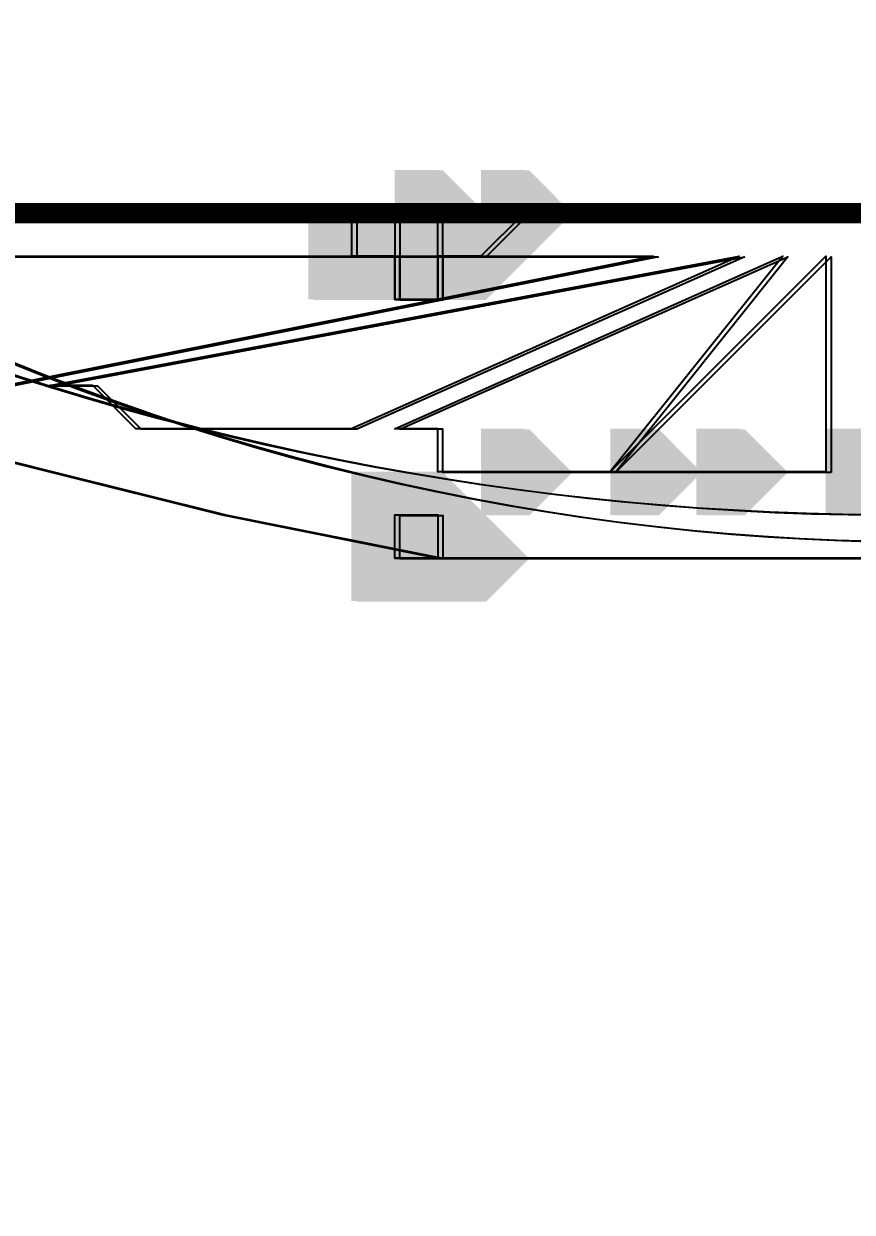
# Model space of a CAD drawing. Header units: millimetres. Extents: x -8689834 to 9419935, y 0 to 135940.
# Drawn here: x -62039.6 to -61958.3, y 117976.7 to 118093.3 of the extents above; entities that cross this region are included whole.
import ezdxf
from ezdxf import colors
from ezdxf.entities.mleader import LeaderData, LeaderLine
from ezdxf.math import Vec2, Vec3

# ---------------------------------------------------------------- set-up
doc = ezdxf.new("R2010")
doc.units = ezdxf.units.MM
doc.header["$MEASUREMENT"] = 0
doc.layers.get('0').update_dxf_attribs({"color": 250, "lineweight": 9})
doc.layers.add('АР_Отметки', color=250, linetype='Continuous', lineweight=15)
doc.layers.add('ТХ_обор_бытовое', color=14, linetype='Continuous')
doc.layers.get('0').freeze()
doc.styles.add('ISOCPEUR', font='isocpeur.ttf', dxfattribs={"width": 0.7})

# ---------------------------------------------------------------- blocks, each defined once
blk = doc.blocks.new('_DotSmall')
at = {"color": 0, "linetype": 'ByBlock', "const_width": 0.5}
blk.add_lwpolyline([(-0.0625, 0, 1), (0.0625, 0, 1)], format="xyb", close=True, dxfattribs=at)
blk = doc.blocks.new('У300')
at = {"layer": 'ТХ_обор_бытовое', "transparency": 33554559}
for points in [[(-230546.28, 67358), (-230550.51, 67358), (-230550.51, 67353.77), (-230546.28, 67349.53), (-230542.05, 67353.77), (-230542.05, 67358)], [(-230546.28, 67358), (-230550.51, 67358), (-230550.51, 67353.77), (-230546.28, 67349.53), (-230542.05, 67353.77), (-230542.05, 67358)], [(-230546.23, 67358.51), (-230550.46, 67358.51), (-230550.46, 67354.28), (-230546.23, 67350.04), (-230541.99, 67354.28), (-230541.99, 67358.51)], [(-230546.23, 67358.51), (-230550.46, 67358.51), (-230550.46, 67354.28), (-230546.23, 67350.04), (-230541.99, 67354.28), (-230541.99, 67358.51)], [(-230575.86, 67354.28), (-230580.09, 67354.28), (-230580.09, 67350.04), (-230575.86, 67345.81), (-230571.63, 67350.04), (-230571.63, 67354.28)], [(-230575.86, 67354.28), (-230580.09, 67354.28), (-230580.09, 67350.04), (-230575.86, 67345.81), (-230571.63, 67350.04), (-230571.63, 67354.28)], [(-230575.86, 67354.28), (-230580.09, 67354.28), (-230580.09, 67350.04), (-230575.86, 67345.81), (-230571.63, 67350.04), (-230571.63, 67354.28)], [(-230575.86, 67354.28), (-230580.09, 67354.28), (-230580.09, 67350.04), (-230575.86, 67345.81), (-230571.63, 67350.04), (-230571.63, 67354.28)], [(-230575.86, 67354.28), (-230580.09, 67354.28), (-230580.09, 67350.04), (-230575.86, 67345.81), (-230571.63, 67350.04), (-230571.63, 67354.28)], [(-230575.86, 67354.28), (-230580.09, 67354.28), (-230580.09, 67350.04), (-230575.86, 67345.81), (-230571.63, 67350.04), (-230571.63, 67354.28)], [(-230571.63, 67354.28), (-230575.86, 67354.28), (-230575.86, 67350.04), (-230571.63, 67345.81), (-230567.39, 67350.04), (-230567.39, 67354.28)], [(-230571.63, 67354.28), (-230575.86, 67354.28), (-230575.86, 67350.04), (-230571.63, 67345.81), (-230567.39, 67350.04), (-230567.39, 67354.28)], [(-230571.63, 67354.28), (-230575.86, 67354.28), (-230575.86, 67350.04), (-230571.63, 67345.81), (-230567.39, 67350.04), (-230567.39, 67354.28)], [(-230571.63, 67354.28), (-230575.86, 67354.28), (-230575.86, 67350.04), (-230571.63, 67345.81), (-230567.39, 67350.04), (-230567.39, 67354.28)], [(-230571.63, 67354.28), (-230575.86, 67354.28), (-230575.86, 67350.04), (-230571.63, 67345.81), (-230567.39, 67350.04), (-230567.39, 67354.28)], [(-230546.23, 67354.28), (-230550.46, 67354.28), (-230550.46, 67350.04), (-230546.23, 67345.81), (-230541.99, 67350.04), (-230541.99, 67354.28)], [(-230546.23, 67354.28), (-230550.46, 67354.28), (-230550.46, 67350.04), (-230546.23, 67345.81), (-230541.99, 67350.04), (-230541.99, 67354.28)], [(-230546.23, 67354.28), (-230550.46, 67354.28), (-230550.46, 67350.04), (-230546.23, 67345.81), (-230541.99, 67350.04), (-230541.99, 67354.28)], [(-230575.91, 67353.77), (-230580.15, 67353.77), (-230580.15, 67349.53), (-230575.91, 67345.3), (-230571.68, 67349.53), (-230571.68, 67353.77)], [(-230575.91, 67353.77), (-230580.15, 67353.77), (-230580.15, 67349.53), (-230575.91, 67345.3), (-230571.68, 67349.53), (-230571.68, 67353.77)], [(-230575.91, 67353.77), (-230580.15, 67353.77), (-230580.15, 67349.53), (-230575.91, 67345.3), (-230571.68, 67349.53), (-230571.68, 67353.77)], [(-230575.91, 67353.77), (-230580.15, 67353.77), (-230580.15, 67349.53), (-230575.91, 67345.3), (-230571.68, 67349.53), (-230571.68, 67353.77)], [(-230575.91, 67353.77), (-230580.15, 67353.77), (-230580.15, 67349.53), (-230575.91, 67345.3), (-230571.68, 67349.53), (-230571.68, 67353.77)], [(-230575.91, 67353.77), (-230580.15, 67353.77), (-230580.15, 67349.53), (-230575.91, 67345.3), (-230571.68, 67349.53), (-230571.68, 67353.77)], [(-230571.68, 67353.77), (-230575.91, 67353.77), (-230575.91, 67349.53), (-230571.68, 67345.3), (-230567.45, 67349.53), (-230567.45, 67353.77)], [(-230571.68, 67353.77), (-230575.91, 67353.77), (-230575.91, 67349.53), (-230571.68, 67345.3), (-230567.45, 67349.53), (-230567.45, 67353.77)], [(-230571.68, 67353.77), (-230575.91, 67353.77), (-230575.91, 67349.53), (-230571.68, 67345.3), (-230567.45, 67349.53), (-230567.45, 67353.77)], [(-230571.68, 67353.77), (-230575.91, 67353.77), (-230575.91, 67349.53), (-230571.68, 67345.3), (-230567.45, 67349.53), (-230567.45, 67353.77)], [(-230571.68, 67353.77), (-230575.91, 67353.77), (-230575.91, 67349.53), (-230571.68, 67345.3), (-230567.45, 67349.53), (-230567.45, 67353.77)], [(-230546.28, 67353.77), (-230550.51, 67353.77), (-230550.51, 67349.53), (-230546.28, 67345.3), (-230542.05, 67349.53), (-230542.05, 67353.77)], [(-230546.28, 67353.77), (-230550.51, 67353.77), (-230550.51, 67349.53), (-230546.28, 67345.3), (-230542.05, 67349.53), (-230542.05, 67353.77)], [(-230546.28, 67353.77), (-230550.51, 67353.77), (-230550.51, 67349.53), (-230546.28, 67345.3), (-230542.05, 67349.53), (-230542.05, 67353.77)], [(-230575.91, 67349.53), (-230580.15, 67349.53), (-230580.15, 67345.3), (-230575.91, 67341.07), (-230571.68, 67345.3), (-230571.68, 67349.53)], [(-230575.91, 67349.53), (-230580.15, 67349.53), (-230580.15, 67345.3), (-230575.91, 67341.07), (-230571.68, 67345.3), (-230571.68, 67349.53)], [(-230575.91, 67349.53), (-230580.15, 67349.53), (-230580.15, 67345.3), (-230575.91, 67341.07), (-230571.68, 67345.3), (-230571.68, 67349.53)], [(-230575.91, 67349.53), (-230580.15, 67349.53), (-230580.15, 67345.3), (-230575.91, 67341.07), (-230571.68, 67345.3), (-230571.68, 67349.53)], [(-230575.91, 67349.53), (-230580.15, 67349.53), (-230580.15, 67345.3), (-230575.91, 67341.07), (-230571.68, 67345.3), (-230571.68, 67349.53)], [(-230575.91, 67349.53), (-230580.15, 67349.53), (-230580.15, 67345.3), (-230575.91, 67341.07), (-230571.68, 67345.3), (-230571.68, 67349.53)], [(-230575.91, 67349.53), (-230580.15, 67349.53), (-230580.15, 67345.3), (-230575.91, 67341.07), (-230571.68, 67345.3), (-230571.68, 67349.53)], [(-230575.91, 67349.53), (-230580.15, 67349.53), (-230580.15, 67345.3), (-230575.91, 67341.07), (-230571.68, 67345.3), (-230571.68, 67349.53)], [(-230575.91, 67349.53), (-230580.15, 67349.53), (-230580.15, 67345.3), (-230575.91, 67341.07), (-230571.68, 67345.3), (-230571.68, 67349.53)], [(-230575.91, 67349.53), (-230580.15, 67349.53), (-230580.15, 67345.3), (-230575.91, 67341.07), (-230571.68, 67345.3), (-230571.68, 67349.53)], [(-230575.91, 67349.53), (-230580.15, 67349.53), (-230580.15, 67345.3), (-230575.91, 67341.07), (-230571.68, 67345.3), (-230571.68, 67349.53)], [(-230575.91, 67349.53), (-230580.15, 67349.53), (-230580.15, 67345.3), (-230575.91, 67341.07), (-230571.68, 67345.3), (-230571.68, 67349.53)], [(-230575.91, 67349.53), (-230580.15, 67349.53), (-230580.15, 67345.3), (-230575.91, 67341.07), (-230571.68, 67345.3), (-230571.68, 67349.53)], [(-230575.86, 67350.04), (-230580.09, 67350.04), (-230580.09, 67345.81), (-230575.86, 67341.58), (-230571.63, 67345.81), (-230571.63, 67350.04)], [(-230575.86, 67350.04), (-230580.09, 67350.04), (-230580.09, 67345.81), (-230575.86, 67341.58), (-230571.63, 67345.81), (-230571.63, 67350.04)], [(-230575.86, 67350.04), (-230580.09, 67350.04), (-230580.09, 67345.81), (-230575.86, 67341.58), (-230571.63, 67345.81), (-230571.63, 67350.04)], [(-230575.86, 67350.04), (-230580.09, 67350.04), (-230580.09, 67345.81), (-230575.86, 67341.58), (-230571.63, 67345.81), (-230571.63, 67350.04)], [(-230575.86, 67350.04), (-230580.09, 67350.04), (-230580.09, 67345.81), (-230575.86, 67341.58), (-230571.63, 67345.81), (-230571.63, 67350.04)], [(-230575.86, 67350.04), (-230580.09, 67350.04), (-230580.09, 67345.81), (-230575.86, 67341.58), (-230571.63, 67345.81), (-230571.63, 67350.04)], [(-230575.86, 67350.04), (-230580.09, 67350.04), (-230580.09, 67345.81), (-230575.86, 67341.58), (-230571.63, 67345.81), (-230571.63, 67350.04)], [(-230575.86, 67350.04), (-230580.09, 67350.04), (-230580.09, 67345.81), (-230575.86, 67341.58), (-230571.63, 67345.81), (-230571.63, 67350.04)], [(-230575.86, 67350.04), (-230580.09, 67350.04), (-230580.09, 67345.81), (-230575.86, 67341.58), (-230571.63, 67345.81), (-230571.63, 67350.04)], [(-230575.86, 67350.04), (-230580.09, 67350.04), (-230580.09, 67345.81), (-230575.86, 67341.58), (-230571.63, 67345.81), (-230571.63, 67350.04)], [(-230575.86, 67350.04), (-230580.09, 67350.04), (-230580.09, 67345.81), (-230575.86, 67341.58), (-230571.63, 67345.81), (-230571.63, 67350.04)], [(-230575.86, 67350.04), (-230580.09, 67350.04), (-230580.09, 67345.81), (-230575.86, 67341.58), (-230571.63, 67345.81), (-230571.63, 67350.04)], [(-230575.86, 67350.04), (-230580.09, 67350.04), (-230580.09, 67345.81), (-230575.86, 67341.58), (-230571.63, 67345.81), (-230571.63, 67350.04)], [(-230571.68, 67349.53), (-230575.91, 67349.53), (-230575.91, 67345.3), (-230571.68, 67341.07), (-230567.45, 67345.3), (-230567.45, 67349.53)], [(-230571.68, 67349.53), (-230575.91, 67349.53), (-230575.91, 67345.3), (-230571.68, 67341.07), (-230567.45, 67345.3), (-230567.45, 67349.53)], [(-230571.68, 67349.53), (-230575.91, 67349.53), (-230575.91, 67345.3), (-230571.68, 67341.07), (-230567.45, 67345.3), (-230567.45, 67349.53)], [(-230571.68, 67349.53), (-230575.91, 67349.53), (-230575.91, 67345.3), (-230571.68, 67341.07), (-230567.45, 67345.3), (-230567.45, 67349.53)], [(-230571.68, 67349.53), (-230575.91, 67349.53), (-230575.91, 67345.3), (-230571.68, 67341.07), (-230567.45, 67345.3), (-230567.45, 67349.53)], [(-230571.68, 67349.53), (-230575.91, 67349.53), (-230575.91, 67345.3), (-230571.68, 67341.07), (-230567.45, 67345.3), (-230567.45, 67349.53)], [(-230571.68, 67349.53), (-230575.91, 67349.53), (-230575.91, 67345.3), (-230571.68, 67341.07), (-230567.45, 67345.3), (-230567.45, 67349.53)], [(-230571.68, 67349.53), (-230575.91, 67349.53), (-230575.91, 67345.3), (-230571.68, 67341.07), (-230567.45, 67345.3), (-230567.45, 67349.53)], [(-230571.63, 67350.04), (-230575.86, 67350.04), (-230575.86, 67345.81), (-230571.63, 67341.58), (-230567.39, 67345.81), (-230567.39, 67350.04)], [(-230571.63, 67350.04), (-230575.86, 67350.04), (-230575.86, 67345.81), (-230571.63, 67341.58), (-230567.39, 67345.81), (-230567.39, 67350.04)], [(-230571.63, 67350.04), (-230575.86, 67350.04), (-230575.86, 67345.81), (-230571.63, 67341.58), (-230567.39, 67345.81), (-230567.39, 67350.04)], [(-230571.63, 67350.04), (-230575.86, 67350.04), (-230575.86, 67345.81), (-230571.63, 67341.58), (-230567.39, 67345.81), (-230567.39, 67350.04)], [(-230571.63, 67350.04), (-230575.86, 67350.04), (-230575.86, 67345.81), (-230571.63, 67341.58), (-230567.39, 67345.81), (-230567.39, 67350.04)], [(-230571.63, 67350.04), (-230575.86, 67350.04), (-230575.86, 67345.81), (-230571.63, 67341.58), (-230567.39, 67345.81), (-230567.39, 67350.04)], [(-230571.63, 67350.04), (-230575.86, 67350.04), (-230575.86, 67345.81), (-230571.63, 67341.58), (-230567.39, 67345.81), (-230567.39, 67350.04)], [(-230571.63, 67350.04), (-230575.86, 67350.04), (-230575.86, 67345.81), (-230571.63, 67341.58), (-230567.39, 67345.81), (-230567.39, 67350.04)], [(-230546.28, 67349.53), (-230550.51, 67349.53), (-230550.51, 67345.3), (-230546.28, 67341.07), (-230542.05, 67345.3), (-230542.05, 67349.53)], [(-230546.23, 67350.04), (-230550.46, 67350.04), (-230550.46, 67345.81), (-230546.23, 67341.58), (-230541.99, 67345.81), (-230541.99, 67350.04)], [(-230542.05, 67349.53), (-230546.28, 67349.53), (-230546.28, 67345.3), (-230542.05, 67341.07), (-230537.81, 67345.3), (-230537.81, 67349.53)], [(-230541.99, 67350.04), (-230546.23, 67350.04), (-230546.23, 67345.81), (-230541.99, 67341.58), (-230537.76, 67345.81), (-230537.76, 67350.04)], [(-230575.91, 67345.3), (-230580.15, 67345.3), (-230580.15, 67341.07), (-230575.91, 67336.83), (-230571.68, 67341.07), (-230571.68, 67345.3)], [(-230575.86, 67345.81), (-230580.09, 67345.81), (-230580.09, 67341.58), (-230575.86, 67337.34), (-230571.63, 67341.58), (-230571.63, 67345.81)], [(-230546.28, 67345.3), (-230550.51, 67345.3), (-230550.51, 67341.07), (-230546.28, 67336.83), (-230542.05, 67341.07), (-230542.05, 67345.3)], [(-230546.28, 67345.3), (-230550.51, 67345.3), (-230550.51, 67341.07), (-230546.28, 67336.83), (-230542.05, 67341.07), (-230542.05, 67345.3)], [(-230546.28, 67345.3), (-230550.51, 67345.3), (-230550.51, 67341.07), (-230546.28, 67336.83), (-230542.05, 67341.07), (-230542.05, 67345.3)], [(-230546.28, 67345.3), (-230550.51, 67345.3), (-230550.51, 67341.07), (-230546.28, 67336.83), (-230542.05, 67341.07), (-230542.05, 67345.3)], [(-230546.23, 67345.81), (-230550.46, 67345.81), (-230550.46, 67341.58), (-230546.23, 67337.34), (-230541.99, 67341.58), (-230541.99, 67345.81)], [(-230546.23, 67345.81), (-230550.46, 67345.81), (-230550.46, 67341.58), (-230546.23, 67337.34), (-230541.99, 67341.58), (-230541.99, 67345.81)], [(-230546.23, 67345.81), (-230550.46, 67345.81), (-230550.46, 67341.58), (-230546.23, 67337.34), (-230541.99, 67341.58), (-230541.99, 67345.81)], [(-230546.23, 67345.81), (-230550.46, 67345.81), (-230550.46, 67341.58), (-230546.23, 67337.34), (-230541.99, 67341.58), (-230541.99, 67345.81)], [(-230567.39, 67341.58), (-230571.63, 67341.58), (-230571.63, 67337.34), (-230567.39, 67333.11), (-230563.16, 67337.34), (-230563.16, 67341.58)], [(-230541.99, 67341.58), (-230546.23, 67341.58), (-230546.23, 67337.34), (-230541.99, 67333.11), (-230537.76, 67337.34), (-230537.76, 67341.58)], [(-230541.99, 67341.58), (-230546.23, 67341.58), (-230546.23, 67337.34), (-230541.99, 67333.11), (-230537.76, 67337.34), (-230537.76, 67341.58)], [(-230567.45, 67341.07), (-230571.68, 67341.07), (-230571.68, 67336.83), (-230567.45, 67332.6), (-230563.21, 67336.83), (-230563.21, 67341.07)], [(-230542.05, 67341.07), (-230546.28, 67341.07), (-230546.28, 67336.83), (-230542.05, 67332.6), (-230537.81, 67336.83), (-230537.81, 67341.07)], [(-230542.05, 67341.07), (-230546.28, 67341.07), (-230546.28, 67336.83), (-230542.05, 67332.6), (-230537.81, 67336.83), (-230537.81, 67341.07)], [(-230567.45, 67328.37), (-230571.68, 67328.37), (-230571.68, 67324.13), (-230567.45, 67319.9), (-230563.21, 67324.13), (-230563.21, 67328.37)], [(-230567.39, 67328.88), (-230571.63, 67328.88), (-230571.63, 67324.64), (-230567.39, 67320.41), (-230563.16, 67324.64), (-230563.16, 67328.88)], [(-230567.39, 67320.41), (-230571.63, 67320.41), (-230571.63, 67316.18), (-230567.39, 67311.94), (-230563.16, 67316.18), (-230563.16, 67320.41)], [(-230567.45, 67319.9), (-230571.68, 67319.9), (-230571.68, 67315.67), (-230567.45, 67311.43), (-230563.21, 67315.67), (-230563.21, 67319.9)], [(-230567.39, 67307.71), (-230571.63, 67307.71), (-230571.63, 67303.48), (-230567.39, 67299.24), (-230563.16, 67303.48), (-230563.16, 67307.71)], [(-230567.45, 67307.2), (-230571.68, 67307.2), (-230571.68, 67302.97), (-230567.45, 67298.73), (-230563.21, 67302.97), (-230563.21, 67307.2)]]:
    blk.add_hatch(color=256, dxfattribs=at).paths.add_polyline_path(points)
at = {"layer": 'ТХ_обор_бытовое', "const_width": 2}
blk.add_lwpolyline([(-230216.03, 67468.58), (-230216.03, 67142.61), (-230541.99, 67142.61), (-230541.99, 67468.58)], close=True, dxfattribs=at)
at = {"layer": 'ТХ_обор_бытовое', "elevation": -0.56}
for points in [[(-230567.45, 67214.07), (-230571.68, 67235.23), (-230571.68, 67252.17), (-230575.91, 67277.57), (-230575.91, 67298.73), (-230575.91, 67324.13), (-230575.91, 67345.3), (-230571.68, 67366.47), (-230567.45, 67383.4), (-230563.21, 67400.33)], [(-230563.21, 67400.33), (-230567.45, 67383.4), (-230571.68, 67366.47), (-230575.91, 67345.3), (-230575.91, 67324.13), (-230575.91, 67298.73), (-230575.91, 67277.57), (-230571.68, 67252.17), (-230571.68, 67235.23), (-230567.45, 67214.07)], [(-230567.45, 67214.07), (-230571.68, 67235.23), (-230571.68, 67252.17), (-230575.91, 67277.57), (-230575.91, 67298.73), (-230575.91, 67324.13), (-230575.91, 67345.3), (-230571.68, 67366.47), (-230567.45, 67383.4), (-230563.21, 67400.33), (-230558.98, 67413.03), (-230554.75, 67421.5), (-230542.05, 67429.97)], [(-230571.68, 67366.47), (-230575.91, 67345.3), (-230575.91, 67324.13), (-230575.91, 67298.73), (-230575.91, 67277.57)], [(-230542.05, 67353.77), (-230546.28, 67353.77), (-230546.28, 67349.53), (-230550.51, 67349.53), (-230550.51, 67345.3), (-230546.28, 67345.3), (-230546.28, 67341.07), (-230542.05, 67336.83), (-230546.28, 67341.07), (-230546.28, 67345.3), (-230550.51, 67345.3), (-230550.51, 67349.53), (-230546.28, 67349.53), (-230546.28, 67353.77)], [(-230575.91, 67349.53), (-230575.91, 67345.3), (-230575.91, 67349.53), (-230571.68, 67349.53), (-230571.68, 67345.3), (-230575.91, 67345.3)], [(-230542.05, 67349.53), (-230546.28, 67349.53), (-230546.28, 67345.3), (-230542.05, 67345.3)]]:
    blk.add_lwpolyline(points, dxfattribs=at)
at = {"layer": 'ТХ_обор_бытовое'}
for points in [[(-230567.39, 67214.58), (-230571.63, 67235.74), (-230571.63, 67252.68), (-230575.86, 67278.08), (-230575.86, 67299.24), (-230575.86, 67324.64), (-230575.86, 67345.81), (-230571.63, 67366.98), (-230567.39, 67383.91), (-230563.16, 67400.85)], [(-230563.16, 67400.85), (-230567.39, 67383.91), (-230571.63, 67366.98), (-230575.86, 67345.81), (-230575.86, 67324.64), (-230575.86, 67299.24), (-230575.86, 67278.08), (-230571.63, 67252.68), (-230571.63, 67235.74), (-230567.39, 67214.58)], [(-230567.39, 67214.58), (-230571.63, 67235.74), (-230571.63, 67252.68), (-230575.86, 67278.08), (-230575.86, 67299.24), (-230575.86, 67324.64), (-230575.86, 67345.81), (-230571.63, 67366.98), (-230567.39, 67383.91), (-230563.16, 67400.85), (-230558.93, 67413.55), (-230554.69, 67422.01), (-230541.99, 67430.48)], [(-230571.63, 67366.98), (-230575.86, 67345.81), (-230575.86, 67324.64), (-230575.86, 67299.24), (-230575.86, 67278.08)], [(-230541.99, 67354.28), (-230546.23, 67354.28), (-230546.23, 67350.04), (-230550.46, 67350.04), (-230550.46, 67345.81), (-230546.23, 67345.81), (-230546.23, 67341.58), (-230541.99, 67337.34), (-230546.23, 67341.58), (-230546.23, 67345.81), (-230550.46, 67345.81), (-230550.46, 67350.04), (-230546.23, 67350.04), (-230546.23, 67354.28)], [(-230575.86, 67350.04), (-230575.86, 67345.81), (-230575.86, 67350.04), (-230571.63, 67350.04), (-230571.63, 67345.81), (-230575.86, 67345.81)], [(-230541.99, 67350.04), (-230546.23, 67350.04), (-230546.23, 67345.81), (-230541.99, 67345.81)]]:
    blk.add_lwpolyline(points, dxfattribs=at)
at = {"layer": 'ТХ_обор_бытовое', "elevation": -0.56}
blk.add_lwpolyline([(-230546.28, 67417.27), (-230542.05, 67417.27, 0.248454), (-230550.51, 67192.9, -0.207133)], format="xyb", close=True, dxfattribs=at)
at = {"layer": 'ТХ_обор_бытовое'}
blk.add_lwpolyline([(-230546.23, 67417.78), (-230541.99, 67417.78, 0.248454), (-230550.46, 67193.41, -0.207133)], format="xyb", close=True, dxfattribs=at)
for points in [[(-230546.23, 67324.64), (-230558.93, 67388.15), (-230558.93, 67392.38), (-230554.69, 67400.85), (-230554.69, 67405.08), (-230550.46, 67409.31), (-230546.23, 67413.55)], [(-230546.23, 67316.18), (-230563.16, 67354.28), (-230563.16, 67358.51), (-230563.16, 67362.74), (-230563.16, 67366.98), (-230563.16, 67371.21), (-230563.16, 67375.44), (-230558.93, 67379.68), (-230558.93, 67383.91)], [(-230567.39, 67328.88), (-230567.39, 67333.11), (-230567.39, 67337.34), (-230567.39, 67341.58), (-230567.39, 67345.81), (-230563.16, 67345.81), (-230563.16, 67350.04), (-230546.23, 67311.94)], [(-230567.39, 67307.71), (-230567.39, 67311.94), (-230567.39, 67316.18), (-230567.39, 67320.41), (-230567.39, 67324.64), (-230567.39, 67328.88), (-230546.23, 67307.71)]]:
    blk.add_lwpolyline(points, close=True, dxfattribs=at)
at = {"layer": 'ТХ_обор_бытовое', "elevation": -0.56}
for points in [[(-230546.28, 67324.13), (-230558.98, 67387.63), (-230558.98, 67391.87), (-230554.75, 67400.33), (-230554.75, 67404.57), (-230550.51, 67408.8), (-230546.28, 67413.03)], [(-230546.28, 67315.67), (-230563.21, 67353.77), (-230563.21, 67358), (-230563.21, 67362.23), (-230563.21, 67366.47), (-230563.21, 67370.7), (-230563.21, 67374.93), (-230558.98, 67379.17), (-230558.98, 67383.4)], [(-230567.45, 67328.37), (-230567.45, 67332.6), (-230567.45, 67336.83), (-230567.45, 67341.07), (-230567.45, 67345.3), (-230563.21, 67345.3), (-230563.21, 67349.53), (-230546.28, 67311.43)], [(-230567.45, 67307.2), (-230567.45, 67311.43), (-230567.45, 67315.67), (-230567.45, 67319.9), (-230567.45, 67324.13), (-230567.45, 67328.37), (-230546.28, 67307.2)]]:
    blk.add_lwpolyline(points, close=True, dxfattribs=at)

msp = doc.modelspace()

# ---------------------------------------------------------------- block references
at = {"layer": 'ТХ_обор_бытовое', "rotation": 90}
msp.add_blockref('У300', (5346.85, 348616.75), dxfattribs=at)

# ---------------------------------------------------------------- leaders
at = {"layer": 'АР_Отметки'}
ml = msp.add_multileader_mtext('Standard', dxfattribs=at)
ml.set_content('0,000', color=256, style='ISOCPEUR')
ml.set_leader_properties(color=256, linetype='Continuous', lineweight=-1)
ml.set_arrow_properties(name='DOTSMALL')
ml.build(insert=Vec2(0, 0))
ml.multileader.update_dxf_attribs({"has_text_frame": 1, "text_left_attachment_type": 4, "text_right_attachment_type": 4, "dogleg_length": 100, "arrow_head_size": 180})
ctx = ml.context
ctx.base_point, ctx.char_height, ctx.arrow_head_size, ctx.landing_gap_size, ctx.plane_origin = Vec3(-187276.8, 132110.09), 250, 180, 50, Vec3(-190337.17, 129966.69)
ctx.left_attachment, ctx.right_attachment = 4, 4
notes = []
notes.append((ctx, [(0, (0, 0, 0), (0, 0), (1, 0), 1, [])]))
ctx.mtext.insert, ctx.mtext.width, ctx.mtext.line_spacing_style, ctx.mtext.flow_direction = Vec3(-187226.8, 132443.42), 852.697, 2, 5
ml = msp.add_multileader_mtext('Standard', dxfattribs=at)
ml.set_content('-1,200', color=256, style='ISOCPEUR')
ml.set_leader_properties(color=256, linetype='Continuous', lineweight=-1)
ml.set_arrow_properties(name='DOTSMALL')
ml.build(insert=Vec2(0, 0))
ml.multileader.update_dxf_attribs({"has_text_frame": 1, "text_left_attachment_type": 4, "text_right_attachment_type": 4, "dogleg_length": 100, "arrow_head_size": 180})
ctx = ml.context
ctx.base_point, ctx.char_height, ctx.arrow_head_size, ctx.landing_gap_size, ctx.plane_origin = Vec3(-177720.76, 129646.89), 250, 180, 50, Vec3(-177813.33, 129547.88)
ctx.left_attachment, ctx.right_attachment = 4, 4
notes.append((ctx, [(0, (0, 0, 0), (0, 0), (1, 0), 1, [])]))
ctx.mtext.insert, ctx.mtext.width, ctx.mtext.line_spacing_style, ctx.mtext.flow_direction = Vec3(-177670.76, 129980.22), 852.697, 2, 5
ml = msp.add_multileader_mtext('Standard', dxfattribs=at)
ml.set_content('0,000', color=256, style='ISOCPEUR')
ml.set_leader_properties(color=256, linetype='Continuous', lineweight=-1)
ml.set_arrow_properties(name='DOTSMALL')
ml.build(insert=Vec2(0, 0))
ml.multileader.update_dxf_attribs({"has_text_frame": 1, "text_left_attachment_type": 4, "text_right_attachment_type": 4, "dogleg_length": 100, "arrow_head_size": 180})
ctx = ml.context
ctx.base_point, ctx.char_height, ctx.arrow_head_size, ctx.landing_gap_size, ctx.plane_origin = Vec3(-185687.62, 129607.04), 250, 180, 50, Vec3(-188747.98, 127463.65)
ctx.left_attachment, ctx.right_attachment = 4, 4
notes.append((ctx, [(0, (0, 0, 0), (0, 0), (1, 0), 1, [])]))
ctx.mtext.insert, ctx.mtext.width, ctx.mtext.line_spacing_style, ctx.mtext.flow_direction = Vec3(-185637.62, 129940.37), 852.697, 2, 5
ml = msp.add_multileader_mtext('Standard', dxfattribs=at)
ml.set_content('Л.4', color=256, style='ISOCPEUR')
ml.set_leader_properties(color=256, linetype='Continuous', lineweight=-1)
ml.set_arrow_properties(name='DOTSMALL')
ml.build(insert=Vec2(0, 0))
ml.multileader.update_dxf_attribs({"has_text_frame": 1, "text_left_attachment_type": 4, "text_right_attachment_type": 4, "dogleg_length": 100, "arrow_head_size": 180})
ctx = ml.context
ctx.base_point, ctx.char_height, ctx.arrow_head_size, ctx.landing_gap_size, ctx.plane_origin = Vec3(-184816.28, 129601.58), 250, 180, 50, Vec3(-159580.37, 117978.47)
ctx.left_attachment, ctx.right_attachment = 4, 4
notes.append((ctx, [(0, (0, 0, 0), (0, 0), (1, 0), 1, [])]))
ctx.mtext.insert, ctx.mtext.width, ctx.mtext.line_spacing_style, ctx.mtext.flow_direction = Vec3(-184766.28, 129934.92), 852.697, 2, 5
ml = msp.add_multileader_mtext('Standard', dxfattribs=at)
ml.set_content('-1,140', color=256, style='ISOCPEUR')
ml.set_leader_properties(color=256, linetype='Continuous', lineweight=-1)
ml.set_arrow_properties(name='DOTSMALL')
ml.build(insert=Vec2(0, 0))
ml.multileader.update_dxf_attribs({"has_text_frame": 1, "text_left_attachment_type": 4, "text_right_attachment_type": 4, "dogleg_length": 100, "arrow_head_size": 180})
ctx = ml.context
ctx.base_point, ctx.char_height, ctx.arrow_head_size, ctx.landing_gap_size, ctx.plane_origin = Vec3(-180313.72, 128673.32, 0), 250, 180, 50, Vec3(-180395.12, 128959.46, 0)
ctx.left_attachment, ctx.right_attachment = 4, 4
notes.append((ctx, [(0, (0, 0, 0), (0, 0), (1, 0), 1, [])]))
ctx.mtext.insert, ctx.mtext.width, ctx.mtext.line_spacing_style, ctx.mtext.flow_direction = Vec3(-180263.72, 129006.66, 0), 852.697, 2, 5
ml = msp.add_multileader_mtext('Standard', dxfattribs=at)
ml.set_content('0,000', color=256, style='ISOCPEUR')
ml.set_leader_properties(color=256, linetype='Continuous', lineweight=-1)
ml.set_arrow_properties(name='DOTSMALL')
ml.build(insert=Vec2(0, 0))
ml.multileader.update_dxf_attribs({"has_text_frame": 1, "text_left_attachment_type": 4, "text_right_attachment_type": 4, "dogleg_length": 100, "arrow_head_size": 180})
ctx = ml.context
ctx.base_point, ctx.char_height, ctx.arrow_head_size, ctx.landing_gap_size, ctx.plane_origin = Vec3(-187382.8, 126393.44), 250, 180, 50, Vec3(-190443.17, 124250.05)
ctx.left_attachment, ctx.right_attachment = 4, 4
notes.append((ctx, [(0, (0, 0, 0), (0, 0), (1, 0), 1, [])]))
ctx.mtext.insert, ctx.mtext.width, ctx.mtext.line_spacing_style, ctx.mtext.flow_direction = Vec3(-187332.8, 126726.78), 852.697, 2, 5
ml = msp.add_multileader_mtext('Standard', dxfattribs=at)
ml.set_content('Л.5', color=256, style='ISOCPEUR')
ml.set_leader_properties(color=256, linetype='Continuous', lineweight=-1)
ml.set_arrow_properties(name='DOTSMALL')
ml.build(insert=Vec2(0, 0))
ml.multileader.update_dxf_attribs({"has_text_frame": 1, "text_left_attachment_type": 4, "text_right_attachment_type": 4, "dogleg_length": 100, "arrow_head_size": 180})
ctx = ml.context
ctx.base_point, ctx.char_height, ctx.arrow_head_size, ctx.landing_gap_size, ctx.plane_origin = Vec3(-156726.19, 125681.95), 250, 180, 50, Vec3(-131490.27, 114058.83)
ctx.left_attachment, ctx.right_attachment = 4, 4
notes.append((ctx, [(0, (0, 0, 0), (0, 0), (1, 0), 1, [])]))
ctx.mtext.insert, ctx.mtext.width, ctx.mtext.line_spacing_style, ctx.mtext.flow_direction = Vec3(-156676.19, 126015.28), 852.697, 2, 5
ml = msp.add_multileader_mtext('Standard', dxfattribs=at)
ml.set_content('0,000', color=256, style='ISOCPEUR')
ml.set_leader_properties(color=256, linetype='Continuous', lineweight=-1)
ml.set_arrow_properties(name='DOTSMALL')
ml.build(insert=Vec2(0, 0))
ml.multileader.update_dxf_attribs({"has_text_frame": 1, "text_left_attachment_type": 4, "text_right_attachment_type": 4, "dogleg_length": 100, "arrow_head_size": 180})
ctx = ml.context
ctx.base_point, ctx.char_height, ctx.arrow_head_size, ctx.landing_gap_size, ctx.plane_origin = Vec3(-204826.27, 122318.21), 250, 180, 50, Vec3(-207886.64, 120174.82)
ctx.left_attachment, ctx.right_attachment = 4, 4
notes.append((ctx, [(0, (0, 0, 0), (0, 0), (1, 0), 1, [])]))
ctx.mtext.insert, ctx.mtext.width, ctx.mtext.line_spacing_style, ctx.mtext.flow_direction = Vec3(-204776.27, 122651.55), 852.697, 2, 5
ml = msp.add_multileader_mtext('Standard', dxfattribs=at)
ml.set_content('{\\W0.8;-2,730}', color=256, style='ISOCPEUR')
ml.set_leader_properties(color=256, linetype='Continuous', lineweight=-1)
ml.set_arrow_properties(name='DOTSMALL')
ml.build(insert=Vec2(0, 0))
ml.multileader.update_dxf_attribs({"has_text_frame": 1, "text_left_attachment_type": 4, "text_right_attachment_type": 4, "dogleg_length": 100, "arrow_head_size": 180})
ctx = ml.context
ctx.base_point, ctx.char_height, ctx.arrow_head_size, ctx.landing_gap_size, ctx.plane_origin = Vec3(-314791.32, 121809.02, 0), 250, 180, 50, Vec3(-319449.83, 117956.71, 0)
ctx.left_attachment, ctx.right_attachment = 4, 4
notes.append((ctx, [(0, (0, 0, 0), (0, 0), (1, 0), 1, [])]))
ctx.mtext.insert, ctx.mtext.width, ctx.mtext.defined_height, ctx.mtext.line_spacing_style, ctx.mtext.flow_direction = Vec3(-314741.32, 122142.35, 0), 769.989, 343.89, 2, 5
ml = msp.add_multileader_mtext('Standard', dxfattribs=at)
ml.set_content('{\\W0.8;-2,430}', color=256, style='ISOCPEUR')
ml.set_leader_properties(color=256, linetype='Continuous', lineweight=-1)
ml.set_arrow_properties(name='DOTSMALL')
ml.build(insert=Vec2(0, 0))
ml.multileader.update_dxf_attribs({"has_text_frame": 1, "text_left_attachment_type": 4, "text_right_attachment_type": 4, "dogleg_length": 100, "arrow_head_size": 180})
ctx = ml.context
ctx.base_point, ctx.char_height, ctx.arrow_head_size, ctx.landing_gap_size, ctx.plane_origin = Vec3(-301002.25, 120038.58), 250, 180, 50, Vec3(-299949.55, 118383.41)
ctx.left_attachment, ctx.right_attachment = 4, 4
notes.append((ctx, [(0, (0, 0, 0), (0, 0), (1, 0), 1, [])]))
ctx.mtext.insert, ctx.mtext.width, ctx.mtext.line_spacing_style, ctx.mtext.flow_direction = Vec3(-300952.25, 120371.92), 852.697, 2, 5
ml = msp.add_multileader_mtext('Standard', dxfattribs=at)
ml.set_content('0,000', color=256, style='ISOCPEUR')
ml.set_leader_properties(color=256, linetype='Continuous', lineweight=-1)
ml.set_arrow_properties(name='DOTSMALL')
ml.build(insert=Vec2(0, 0))
ml.multileader.update_dxf_attribs({"has_text_frame": 1, "text_left_attachment_type": 4, "text_right_attachment_type": 4, "dogleg_length": 100, "arrow_head_size": 180})
ctx = ml.context
ctx.base_point, ctx.char_height, ctx.arrow_head_size, ctx.landing_gap_size, ctx.plane_origin = Vec3(-153675.48, 119954.63), 250, 180, 50, Vec3(-156735.84, 117811.23)
ctx.left_attachment, ctx.right_attachment = 4, 4
notes.append((ctx, [(0, (0, 0, 0), (0, 0), (1, 0), 1, [])]))
ctx.mtext.insert, ctx.mtext.width, ctx.mtext.line_spacing_style, ctx.mtext.flow_direction = Vec3(-153625.48, 120287.96), 852.697, 2, 5
ml = msp.add_multileader_mtext('Standard', dxfattribs=at)
ml.set_content('0,000', color=256, style='ISOCPEUR')
ml.set_leader_properties(color=256, linetype='Continuous', lineweight=-1)
ml.set_arrow_properties(name='DOTSMALL')
ml.build(insert=Vec2(0, 0))
ml.multileader.update_dxf_attribs({"has_text_frame": 1, "text_left_attachment_type": 4, "text_right_attachment_type": 4, "dogleg_length": 100, "arrow_head_size": 180})
ctx = ml.context
ctx.base_point, ctx.char_height, ctx.arrow_head_size, ctx.landing_gap_size, ctx.plane_origin = Vec3(-156471.47, 119797.63), 250, 180, 50, Vec3(-159531.84, 117654.24)
ctx.left_attachment, ctx.right_attachment = 4, 4
notes.append((ctx, [(0, (0, 0, 0), (0, 0), (1, 0), 1, [])]))
ctx.mtext.insert, ctx.mtext.width, ctx.mtext.line_spacing_style, ctx.mtext.flow_direction = Vec3(-156421.47, 120130.97), 852.697, 2, 5
for ctx, leaders in notes:
    for number, flags, end, landing, length, lines in leaders:
        leader = LeaderData()
        leader.index, (leader.has_last_leader_line, leader.has_dogleg_vector, leader.attachment_direction) = number, flags
        leader.last_leader_point, leader.dogleg_vector, leader.dogleg_length = Vec3(end), Vec3(landing), length
        for number, points, colour, breaks in lines:
            line = LeaderLine()
            line.index, line.vertices, line.color, line.breaks = number, Vec3.list(points), colors.encode_raw_color(colour), breaks
            leader.lines.append(line)
        ctx.leaders.append(leader)

doc.saveas('drawing.dxf')
